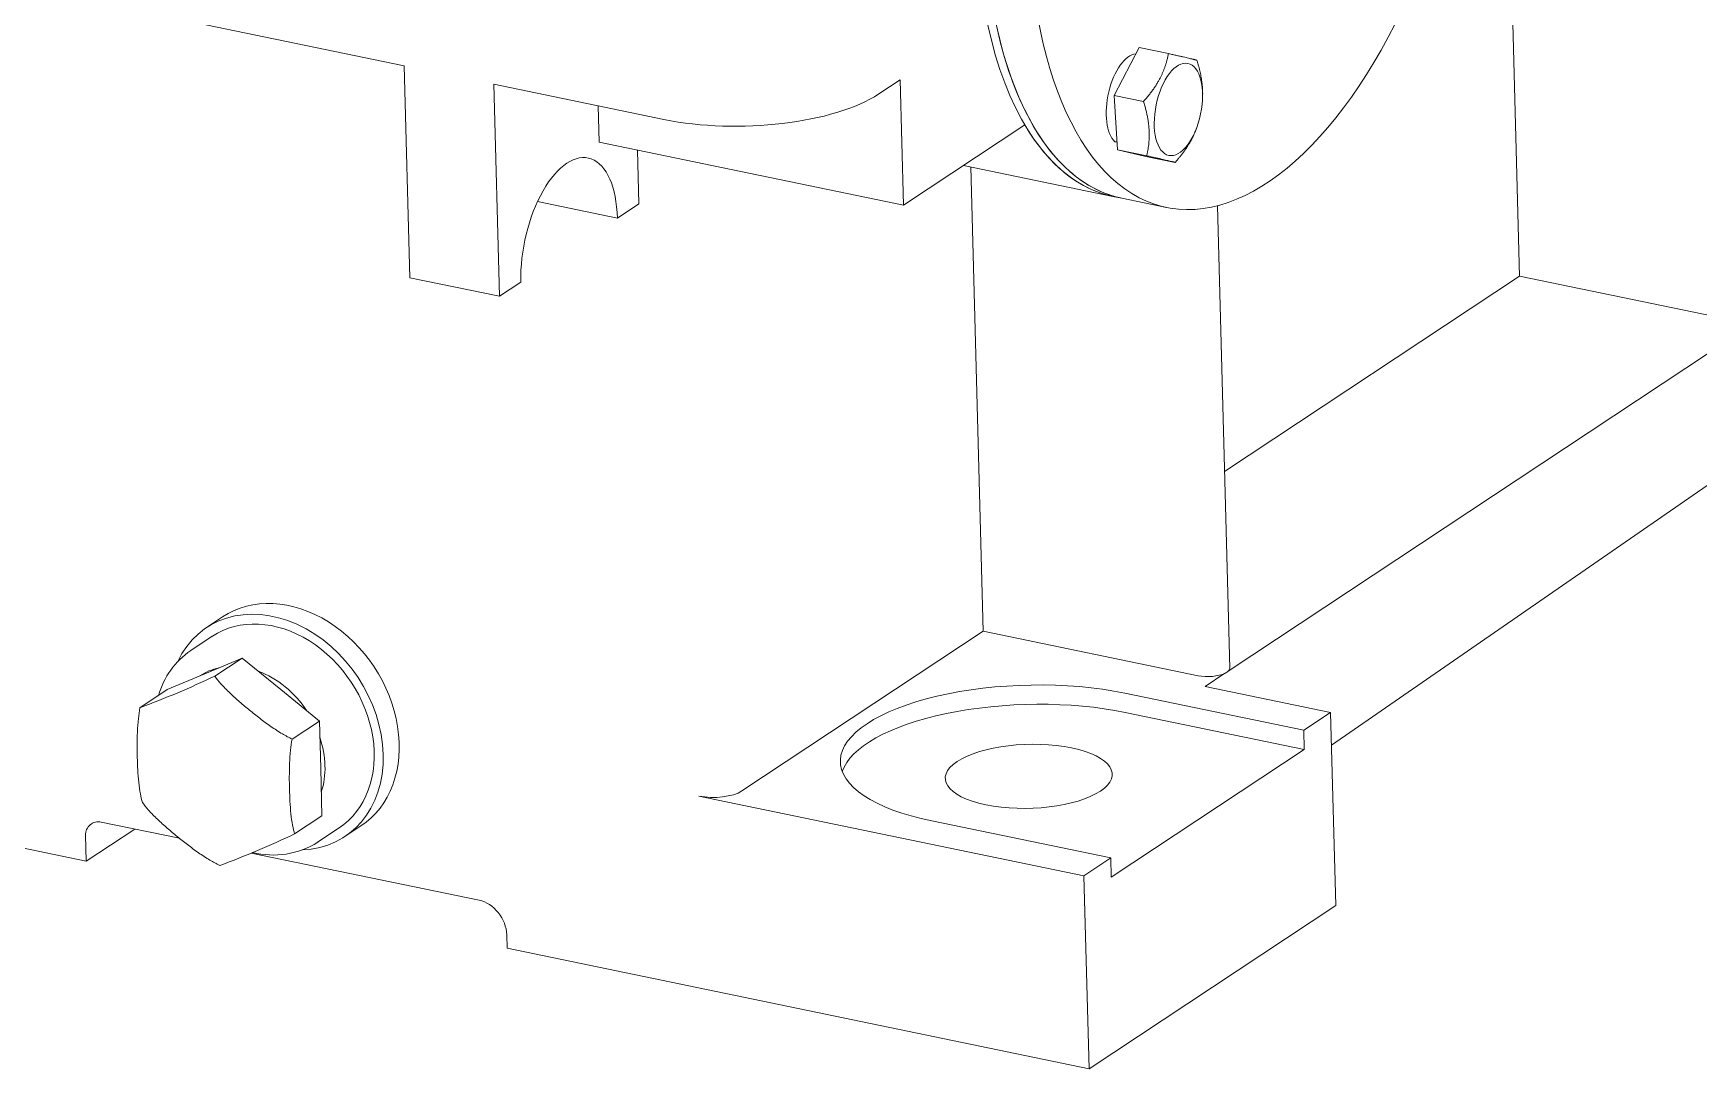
# Model space of a CAD drawing. Header units: millimetres. Extents: x 5133 to 6360, y 1254 to 2395.
# Drawn here: x 5599.7 to 5669.9, y 2003.7 to 2047.3 of the extents above; entities that cross this region are included whole.
import ezdxf

# ---------------------------------------------------------------- set-up
doc = ezdxf.new("R2010")
doc.units = ezdxf.units.MM
doc.layers.add('AM_VIS', color=7, linetype='Continuous', lineweight=50)

# ---------------------------------------------------------------- blocks, each defined once
blk = doc.blocks.new('A$C76A057C1')
at = {"layer": 'AM_VIS', "color": 5, "lineweight": 20}
for p, q in [((-25.439, -52.265), (-25.799, -38.593)), ((-89.093, -39.876), (-68.166, -44.203)), ((-40.006, -43.51), (-40.965, -45.34)), ((-38.887, -43.741), (-40.006, -43.51)), ((-68.166, -44.203), (-67.952, -52.322)), ((-64.735, -44.913), (-58.217, -46.261)), ((-64.522, -53.032), (-64.735, -44.913)), ((-49.989, -45.286), (-49.167, -44.742)), ((-49.167, -44.742), (-49.041, -49.545)), ((-60.742, -45.739), (-60.705, -47.132)), ((-40.965, -45.34), (-40.838, -47.422)), ((-40.965, -45.34), (-39.845, -45.572)), ((-37.585, -45.518), (-37.581, -45.444)), ((-49.041, -49.545), (-44.391, -46.468)), ((-37.803, -46.569), (-37.829, -46.641)), ((-49.041, -49.545), (-60.705, -47.132)), ((-59.234, -47.437), (-59.18, -49.497)), ((-40.838, -47.422), (-39.751, -47.674)), ((-40.838, -47.422), (-39.718, -47.654)), ((-39.751, -47.674), (-38.631, -47.906)), ((-41.016, -49.207), (-46.741, -48.023)), ((-45.985, -65.861), (-46.453, -48.082)), ((-60.001, -50.041), (-63.063, -49.408)), ((-59.18, -49.497), (-60.001, -50.041)), ((-41.016, -49.207), (-40.673, -49.278)), ((-40.673, -49.278), (-38.958, -49.632)), ((-36.541, -67.271), (-37.007, -49.566)), ((-4.902, -51.052), (-32.641, -70.22)), ((-64.522, -53.032), (-67.952, -52.322)), ((-36.739, -59.743), (-25.439, -52.265)), ((-17.206, -53.968), (-25.439, -52.265)), ((-63.7, -52.488), (-64.522, -53.032)), ((-36.6, -67.391), (-16.179, -53.877)), ((-75.741, -65.72), (-75.125, -65.312)), ((-76.342, -66.598), (-75.521, -66.054)), ((-55.231, -71.979), (-45.985, -65.861)), ((-37.752, -67.564), (-45.985, -65.861)), ((-75.814, -67.491), (-74.38, -66.886)), ((-74.38, -66.886), (-75.427, -67.579)), ((-74.38, -66.886), (-72.898, -68.094)), ((-77.248, -68.096), (-75.814, -67.491)), ((-75.996, -67.568), (-75.996, -67.568)), ((-37.484, -67.976), (-36.725, -67.473)), ((-77.248, -68.096), (-78.296, -68.789)), ((-72.898, -68.094), (-71.416, -69.302)), ((-40.562, -68.232), (-33.701, -69.651)), ((-32.674, -68.971), (-37.484, -67.976)), ((-71.416, -69.302), (-72.464, -69.995)), ((-71.416, -69.302), (-71.368, -71.115)), ((-33.681, -70.389), (-40.543, -68.97)), ((-32.674, -68.971), (-33.701, -69.651)), ((-32.479, -76.359), (-32.674, -68.971)), ((-80.353, -74.667), (-102.652, -70.056)), ((-33.701, -69.651), (-33.681, -70.389)), ((-33.681, -70.389), (-41.078, -75.284)), ((-71.368, -71.115), (-71.32, -72.928)), ((-56.876, -72.174), (-42.125, -75.225)), ((-76.785, -73.789), (-79.778, -73.17)), ((-71.32, -72.928), (-72.368, -73.621)), ((-70.444, -73.726), (-69.827, -73.318)), ((-41.097, -74.545), (-47.959, -73.126)), ((-80.379, -73.672), (-80.353, -74.667)), ((-80.353, -74.667), (-78.492, -73.436)), ((-71.486, -73.936), (-70.664, -73.393)), ((-65.301, -76.164), (-74.031, -74.358)), ((-41.097, -74.545), (-42.125, -75.225)), ((-41.078, -75.284), (-41.097, -74.545)), ((-42.125, -75.225), (-41.93, -82.614)), ((-32.479, -76.359), (-41.93, -82.614)), ((-64.229, -78.002), (-64.243, -77.485)), ((-41.93, -82.614), (-64.229, -78.002))]:
    blk.add_line(p, q, dxfattribs=at)
for centre, radius, start, end in [((-74.602, -69.156), 3.096, 124.23096, 164.3295), ((-90.674, -35.527), 35.493, 290.41322, 295.44032), ((-79.88, -73.659), 0.5, 78.3155, 181.50848), ((-87.615, -41.569), 35.493, 290.41322, 295.44032), ((-73.183, -71.254), 3.178, 255.53724, 302.31656)]:
    blk.add_arc(centre, radius, start, end, dxfattribs=at)
for centre, major_axis, ratio, start_param, end_param in [((-37.573, -32.559), (3.443, 16.648), 0.482663, 0, 2.808319), ((-37.23, -32.63), (3.443, 16.648), 0.482663, 0, 3.141593), ((-37.23, -32.63), (3.443, 16.648), 0.482663, 0, 2.808319), ((-35.515, -32.985), (3.443, 16.648), 0.482663, 5.823747, 10.597302), ((-40.359, -45.493), (0.36, 1.743), 0.482663, 0.150442, 2.859928), ((-38.506, -45.876), (0.365, 1.763), 0.482663, 0.8590633378049983, 7.142248644984584), ((-55.135, -44.221), (5.998, 0.158), 0.38262, 4.162708, 5.733504), ((-37.573, -32.559), (3.443, 16.648), 0.482663, 2.651796, 3.141593), ((-40.142, -45.537), (3.57, 0.179), 0.444203, 4.465185, 4.488888), ((-61.851, -51.264), (0.729, 3.525), 0.482663, 5.164513, 8.306106), ((-37.573, -32.559), (3.443, 16.648), 0.482663, 2.808319, 3.141593), ((-37.23, -32.63), (3.443, 16.648), 0.482663, 2.808319, 3.141593), ((-72.476, -69.315), (2.649, -4.003), 0.787806, 0, 3.141593), ((-73.092, -69.723), (2.649, -4.003), 0.787806, 5.834555, 9.873408), ((-73.092, -69.723), (2.428, -3.669), 0.787806, 0, 3.141593), ((-74.12, -70.403), (1.876, -2.835), 0.787806, 2.848103, 3.141593), ((-74.12, -70.403), (1.876, -2.835), 0.787806, 1.575647, 2.319759), ((-44.26, -70.679), (7.198, 0.19), 0.38262, 1.021115, 4.162708), ((-37.341, -67.292), (0.8, 0.021), 0.38262, 4.162708, 5.581701), ((-37.341, -67.292), (0.8, 0.021), 0.38262, 5.581701, 5.885307), ((-37.341, -67.292), (0.8, 0.021), 0.38262, 5.885307, 6.283185), ((-44.241, -71.418), (7.198, 0.19), 0.38262, 1.021115, 3.007038), ((-74.12, -70.403), (1.876, -2.835), 0.787806, 0.559256, 1.241755), ((-44.241, -71.418), (3.199, 0.084), 0.38262, 4.162708, 10.445893), ((-56.26, -71.766), (1.2, 0.032), 0.38262, 4.162708, 5.733504), ((-65.272, -77.272), (-0.662, 1.001), 0.787783, 4.042364, 5.613161)]:
    blk.add_ellipse(centre, major_axis=major_axis, ratio=ratio, start_param=start_param, end_param=end_param, dxfattribs=at)
for points, weights in [([(-39.845, -45.572), (-39.08, -44.716), (-38.887, -43.741)], [1, 1.15455095302, 1]), ([(-38.887, -43.741), (-38.057, -43.926), (-37.799, -43.993)], [1, 1.155, 1]), ([(-37.799, -43.993), (-37.546, -44.791), (-37.581, -45.444)], [1, 1.1075721409, 1.06539735017]), ([(-39.718, -47.654), (-39.496, -46.672), (-39.845, -45.572)], [1, 1.15455095302, 1]), ([(-37.829, -46.641), (-38.06, -47.267), (-38.631, -47.906)], [1.06262693919, 1.11092027852, 1]), ([(-38.631, -47.906), (-38.888, -47.839), (-39.718, -47.654)], [1, 1.155, 1])]:
    blk.add_rational_spline(points, weights, degree=2, dxfattribs=at)
for points in [[(-75.427, -67.579), (-75.359, -67.676), (-75.279, -67.775), (-75.087, -67.992), (-74.971, -68.109), (-74.728, -68.342), (-74.601, -68.456), (-74.346, -68.678), (-74.218, -68.785), (-74.095, -68.886), (-73.971, -68.987), (-73.839, -69.091), (-73.566, -69.301), (-73.424, -69.405), (-73.134, -69.607), (-72.987, -69.704), (-72.713, -69.866), (-72.588, -69.935), (-72.464, -69.995)], [(-78.2, -72.415), (-78.231, -72.315), (-78.257, -72.205), (-78.305, -71.947), (-78.326, -71.797), (-78.358, -71.487), (-78.369, -71.327), (-78.387, -71.01), (-78.393, -70.852), (-78.397, -70.701), (-78.401, -70.549), (-78.403, -70.389), (-78.403, -70.06), (-78.4, -69.891), (-78.385, -69.549), (-78.373, -69.378), (-78.34, -69.066), (-78.32, -68.926), (-78.296, -68.789)], [(-72.464, -69.995), (-72.488, -70.132), (-72.508, -70.272), (-72.541, -70.584), (-72.553, -70.756), (-72.568, -71.097), (-72.571, -71.266), (-72.571, -71.595), (-72.569, -71.755), (-72.565, -71.907), (-72.561, -72.058), (-72.555, -72.216), (-72.537, -72.533), (-72.526, -72.693), (-72.494, -73.003), (-72.473, -73.153), (-72.425, -73.411), (-72.399, -73.521), (-72.368, -73.621)], [(-75.236, -74.831), (-75.361, -74.771), (-75.486, -74.702), (-75.759, -74.54), (-75.907, -74.443), (-76.197, -74.241), (-76.339, -74.136), (-76.612, -73.927), (-76.744, -73.823), (-76.867, -73.722), (-76.991, -73.621), (-77.119, -73.514), (-77.374, -73.292), (-77.501, -73.178), (-77.744, -72.945), (-77.86, -72.827), (-78.052, -72.611), (-78.132, -72.512), (-78.2, -72.415)]]:
    blk.add_open_spline(points, degree=3, knots=[-4.719496, -4.719496, -4.719496, -4.719496, -3.687003, -3.687003, -2.458002, -2.458002, -1.229001, -1.229001, 0, 0, 0, 1.229001, 1.229001, 2.458002, 2.458002, 3.687003, 3.687003, 4.719496, 4.719496, 4.719496, 4.719496], dxfattribs=at)

msp = doc.modelspace()

# ---------------------------------------------------------------- block references
at = {"color": 5, "lineweight": 20, "xscale": 1.1, "yscale": 1.1, "zscale": 1.1}
msp.add_blockref('A$C76A057C1', (5690.29728, 2094.5892), dxfattribs=at)

doc.saveas('drawing.dxf')
